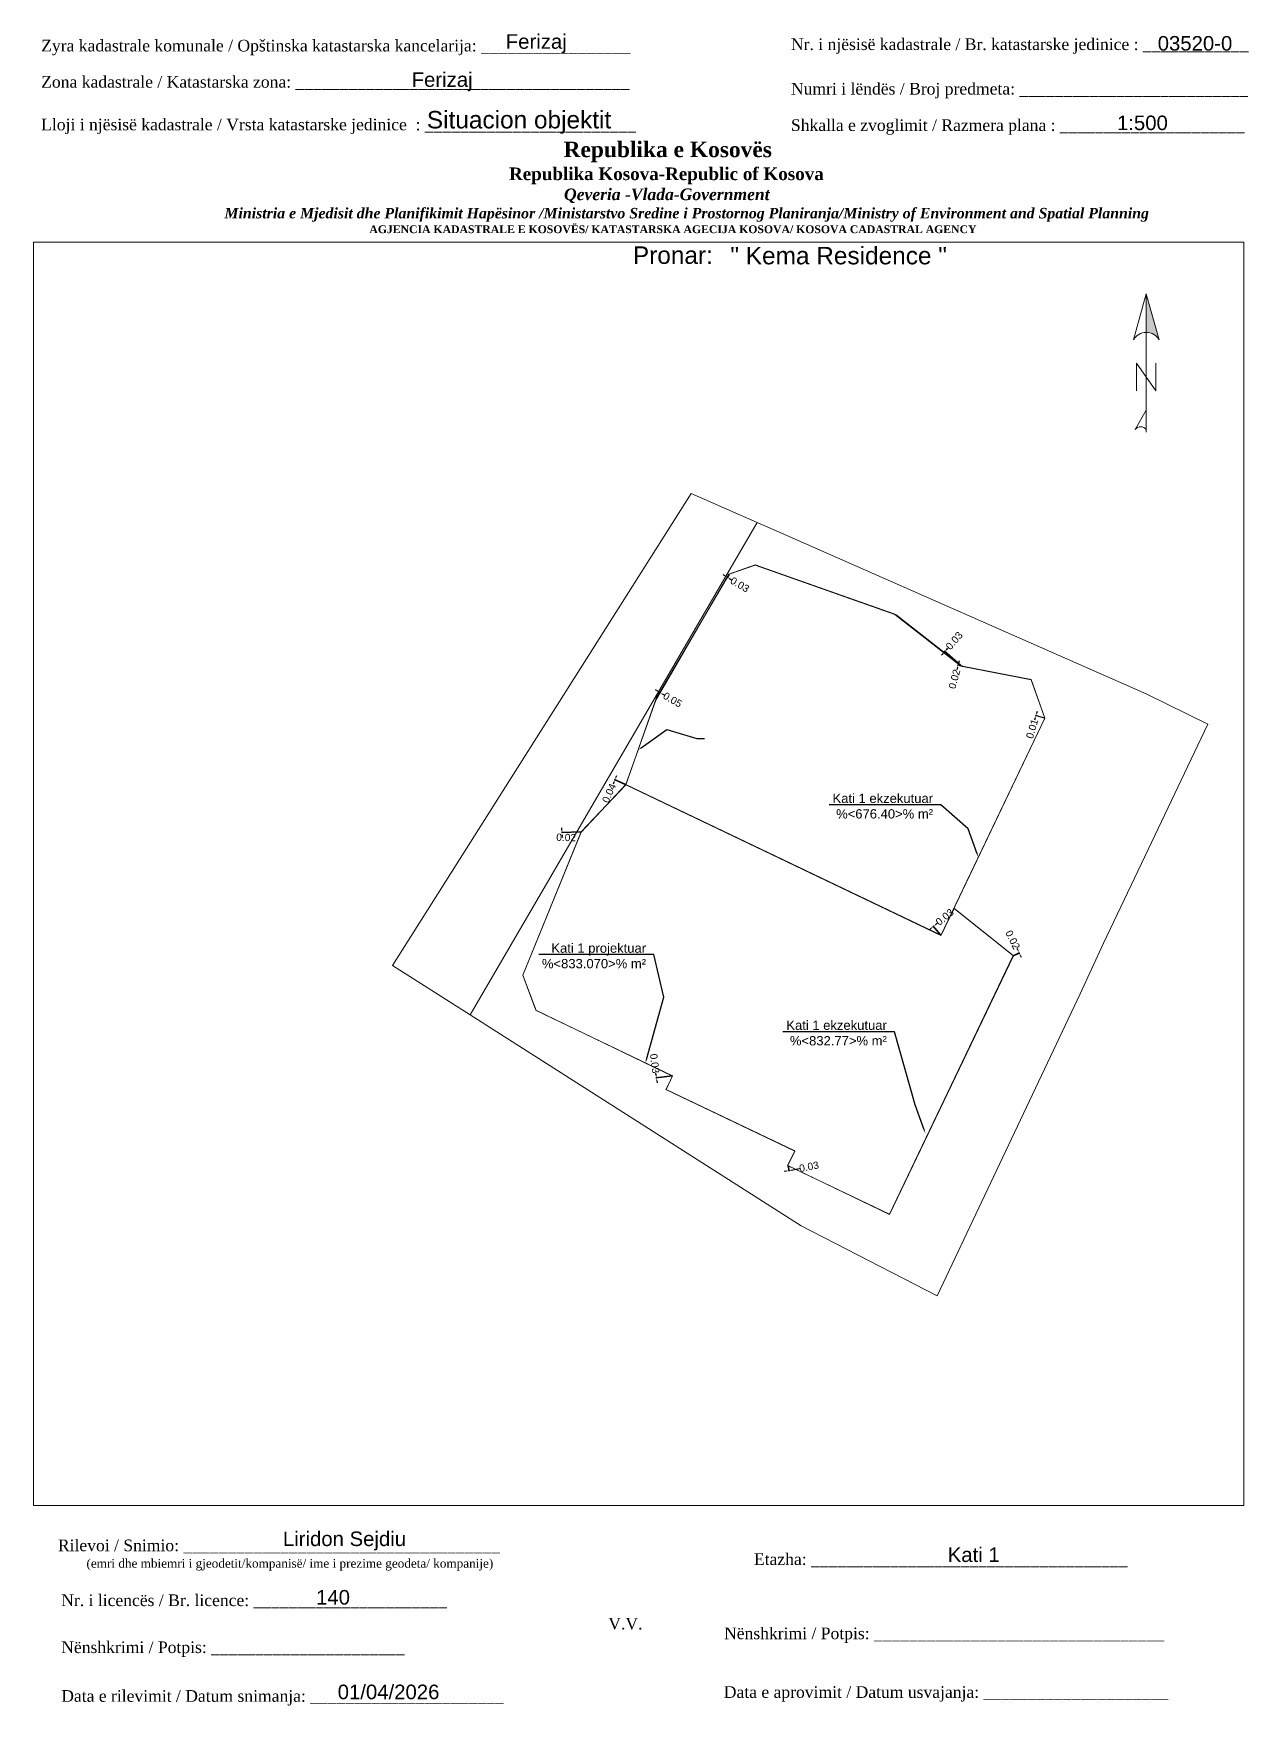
# Paper-space layout 'Layout1' of a CAD drawing. Header units: metres, sheet in millimetres. Extents: x 0 to 209, y 3 to 291.
# The model-space entities are those that its viewports show. They can reach past a viewport. Long polylines and large blocks are cut down to what shows.
import ezdxf
from ezdxf import colors
from ezdxf.entities.mleader import LeaderData, LeaderLine
from ezdxf.math import Vec2, Vec3

# ---------------------------------------------------------------- set-up
doc = ezdxf.new("R2010")
doc.units = ezdxf.units.M
doc.layers.get('0').update_dxf_attribs({"lineweight": 0})
for name, color, linetype, lineweight in [('kati 1 ekzekutim', 1, 'Continuous', 0), ('kati 1 ekzekutim pikat', 1, 'Continuous', 0), ('kati 1 projekt', 250, 'Continuous', 0), ('Korniza e jashtme', 7, 'Continuous', 0), ('korniza txt', 7, 'Continuous', 0), ('parcela', 7, 'Continuous', 0)]:
    doc.layers.add(name, color=color, linetype=linetype, lineweight=lineweight)
doc.styles.get("Standard").update_dxf_attribs({"font": 'arial.ttf'})
doc.dimstyles.get("Standard").update_dxf_attribs({"dimtxt": 0.18, "dimasz": 0.18, "dimexe": 0.18, "dimexo": 0.0625, "dimgap": 0.09, "dimtad": 0, "dimtih": 1, "dimtoh": 1, "dimdec": 4, "dimzin": 0, "dimdsep": 46, "dimtxsty": 'Standard', "dimcen": 0.09, "dimadec": 0, "dimazin": 0, "dimtfac": 1, "dimtdec": 4, "dimtofl": 0, "dimtmove": 0, "dimatfit": 3, "dimfxl": 1, "dimtolj": 1, "dimtzin": 0, "dimarcsym": 0})

# ---------------------------------------------------------------- blocks, each defined once
blk = doc.blocks.new('*U35')
at = {"linetype": 'ByBlock', "lineweight": -2}
blk.add_hatch(color=0, dxfattribs=at).paths.add_polyline_path([(6.371596984390197e-13, 562.3726246389265), (3.406860799950416e-13, 300.7101121033027, -0.2691426359079254), (87.48018605494724, 249.9433887284017)])
at = {"color": 0, "linetype": 'ByBlock', "lineweight": -2}
for points in [[(87.48018605494718, 249.9433887284018, 0.580322535471221), (-87.48018605494667, 249.9433887284019), (6.371738216106301e-13, 562.3726246389267), (87.48018605494724, 249.9433887284017), (6.371738216106301e-13, 562.3726246389267), (3.398104433552013e-13, 299.9320664740858)], [(-3.932245327355855e-13, -356.1693289380162, 0.4999999999999977), (-74.98301661852638, -356.1693289380161), (-2.549374979130716e-13, -224.9490498555958)]]:
    blk.add_lwpolyline(points, format="xyb", dxfattribs=at)
for points in [[(-4.248604371427173e-13, -374.9150830926477), (6.371738216106301e-13, 562.3726246389267)], [(-65.61013954120824, -93.72877077315437), (-65.61013954120803, 93.72877077315451), (65.61013954120799, -93.72877077315451), (65.6101395412082, 93.72877077315437)]]:
    blk.add_lwpolyline(points, dxfattribs=at)
blk = doc.blocks.new('*D43')
at = {"layer": 'kati 1 ekzekutim pikat', "color": 0, "lineweight": -2, "transparency": 16777216}
for p, q in [((7511863.530078083, 4693294.991350214), (7511863.473493135, 4693294.799521792)), ((7511864.326075018, 4693294.965069197), (7511863.543501638, 4693295.19591025)), ((7511864.330013403, 4693294.978420699), (7511863.547440022, 4693295.209261752)), ((7511863.647186366, 4693295.38835856), (7511863.703771316, 4693295.580186983))]:
    blk.add_line(p, q, dxfattribs=at)
at = {"layer": 'kati 1 ekzekutim pikat', "color": 0, "transparency": 16777216}
for points in [[(7511863.49810668, 4693295.000781039), (7511863.562049487, 4693294.981919389), (7511863.586663033, 4693295.183178636)], [(7511863.615214963, 4693295.397789385), (7511863.679157769, 4693295.378927736), (7511863.590601417, 4693295.196530138)]]:
    blk.add_solid(points, dxfattribs=at)
at = {"layer": 'kati 1 ekzekutim pikat', "color": 0, "transparency": 16777216, "insert": (7511863.254535724, 4693294.057235107), "char_height": 0.625, "attachment_point": 5, "rotation": 73.56515948448595}
blk.add_mtext('\\A1;0.01', dxfattribs=at)
blk = doc.blocks.new('*D45')
at = {"layer": 'kati 1 ekzekutim pikat', "color": 0, "lineweight": -2, "transparency": 16777216}
for p, q in [((7511856.848571948, 4693299.325935381), (7511856.796366481, 4693299.132869099)), ((7511857.262916697, 4693299.421078554), (7511856.857337502, 4693299.530747892)), ((7511857.26890943, 4693299.443240882), (7511856.863330235, 4693299.55291022)), ((7511856.958975616, 4693299.734230272), (7511857.011181083, 4693299.927296554))]:
    blk.add_line(p, q, dxfattribs=at)
at = {"layer": 'kati 1 ekzekutim pikat', "color": 0, "transparency": 16777216}
for points in [[(7511856.816394234, 4693299.334636291), (7511856.880749661, 4693299.31723447), (7511856.900777415, 4693299.519001663)], [(7511856.926797902, 4693299.742931182), (7511856.99115333, 4693299.725529361), (7511856.906770148, 4693299.54116399)]]:
    blk.add_solid(points, dxfattribs=at)
at = {"layer": 'kati 1 ekzekutim pikat', "color": 0, "transparency": 16777216, "insert": (7511856.579443594, 4693298.330644785), "char_height": 0.625, "attachment_point": 5, "rotation": 74.86897060007459}
blk.add_mtext('\\A1;0.02', dxfattribs=at)
blk = doc.blocks.new('*D46')
at = {"layer": 'kati 1 ekzekutim pikat', "color": 0, "lineweight": -2, "transparency": 16777216}
for p, q in [((7511855.606395086, 4693300.521621609), (7511855.475484399, 4693300.370418459)), ((7511857.073187256, 4693299.516227399), (7511855.703285065, 4693300.702279661)), ((7511857.090526754, 4693299.536254692), (7511855.720624562, 4693300.722306954)), ((7511855.885555957, 4693300.844055198), (7511856.016466644, 4693300.995258347))]:
    blk.add_line(p, q, dxfattribs=at)
at = {"layer": 'kati 1 ekzekutim pikat', "color": 0, "transparency": 16777216}
for points in [[(7511855.581194562, 4693300.543440057), (7511855.631595612, 4693300.499803161), (7511855.737305773, 4693300.672824757)], [(7511855.860355432, 4693300.865873646), (7511855.910756482, 4693300.82223675), (7511855.754645271, 4693300.69285205)]]:
    blk.add_solid(points, dxfattribs=at)
at = {"layer": 'kati 1 ekzekutim pikat', "color": 0, "transparency": 16777216, "insert": (7511856.56251646, 4693301.625951331), "char_height": 0.625, "attachment_point": 5, "rotation": 49.114202459611775}
blk.add_mtext('\\A1;0.03', dxfattribs=at)
blk = doc.blocks.new('*D48')
at = {"layer": 'kati 1 ekzekutim pikat', "color": 0, "lineweight": -2, "transparency": 16777216}
for p, q in [((7511836.880438056, 4693307.193980929), (7511836.708644536, 4693307.296386918)), ((7511837.19736707, 4693307.33505032), (7511837.029190226, 4693307.052921396)), ((7511837.224999532, 4693307.318578631), (7511837.056822687, 4693307.036449706)), ((7511837.251657555, 4693306.972697258), (7511837.423451074, 4693306.870291268))]:
    blk.add_line(p, q, dxfattribs=at)
at = {"layer": 'kati 1 ekzekutim pikat', "color": 0, "transparency": 16777216}
for points in [[(7511836.89750572, 4693307.222613182), (7511836.863370391, 4693307.165348675), (7511837.052231574, 4693307.091574938)], [(7511837.26872522, 4693307.001329511), (7511837.23458989, 4693306.944065005), (7511837.079864036, 4693307.075103248)]]:
    blk.add_solid(points, dxfattribs=at)
at = {"layer": 'kati 1 ekzekutim pikat', "color": 0, "transparency": 16777216, "insert": (7511838.140029849, 4693306.443139189), "char_height": 0.625, "attachment_point": 5, "rotation": 329.20086147462234}
blk.add_mtext('\\A1;0.03', dxfattribs=at)
blk = doc.blocks.new('*D49')
at = {"layer": 'kati 1 ekzekutim pikat', "color": 0, "lineweight": -2, "transparency": 16777216}
for p, q in [((7511831.084924359, 4693297.298289837), (7511830.911952127, 4693297.398692064)), ((7511830.955843924, 4693296.677513455), (7511831.280487092, 4693297.236806363)), ((7511830.997383568, 4693296.65340165), (7511831.322026735, 4693297.212694557)), ((7511831.472408466, 4693297.073373579), (7511831.645380697, 4693296.972971353))]:
    blk.add_line(p, q, dxfattribs=at)
at = {"layer": 'kati 1 ekzekutim pikat', "color": 0, "transparency": 16777216}
for points in [[(7511831.101658063, 4693297.327118543), (7511831.068190655, 4693297.269461133), (7511831.257896591, 4693297.197887611)], [(7511831.48914217, 4693297.102202285), (7511831.455674762, 4693297.044544875), (7511831.299436234, 4693297.173775805)]]:
    blk.add_solid(points, dxfattribs=at)
at = {"layer": 'kati 1 ekzekutim pikat', "color": 0, "transparency": 16777216, "insert": (7511832.368904015, 4693296.553000174), "char_height": 0.625, "attachment_point": 5, "rotation": 329.8668551030236}
blk.add_mtext('\\A1;0.05', dxfattribs=at)
blk = doc.blocks.new('*D50')
at = {"layer": 'kati 1 ekzekutim pikat', "color": 0, "lineweight": -2, "transparency": 16777216}
for p, q in [((7511827.329401721, 4693289.473130874), (7511827.24889146, 4693289.290051389)), ((7511828.330696914, 4693289.251289864), (7511827.368719098, 4693289.674325168)), ((7511828.345350396, 4693289.284611724), (7511827.383372579, 4693289.707647029)), ((7511827.505075725, 4693289.872611705), (7511827.585585987, 4693290.05569119))]:
    blk.add_line(p, q, dxfattribs=at)
at = {"layer": 'kati 1 ekzekutim pikat', "color": 0, "transparency": 16777216}
for points in [[(7511827.298888474, 4693289.486549251), (7511827.359914969, 4693289.459712497), (7511827.409911983, 4693289.656210359)], [(7511827.474562477, 4693289.886030082), (7511827.535588972, 4693289.859193328), (7511827.424565463, 4693289.68953222)]]:
    blk.add_solid(points, dxfattribs=at)
at = {"layer": 'kati 1 ekzekutim pikat', "color": 0, "transparency": 16777216, "insert": (7511826.913584893, 4693288.527567795), "char_height": 0.625, "attachment_point": 5, "rotation": 66.26222977813508}
blk.add_mtext('\\A1;0.04', dxfattribs=at)
blk = doc.blocks.new('*D51')
at = {"layer": 'kati 1 ekzekutim pikat', "color": 0, "lineweight": -2, "transparency": 16777216}
for p, q in [((7511854.950075274, 4693277.228268566), (7511855.104149868, 4693277.35578727)), ((7511854.619285974, 4693276.954493233), (7511854.46521138, 4693276.826974528)), ((7511855.3990376, 4693276.326037077), (7511854.744668858, 4693277.116678719)), ((7511855.421677716, 4693276.344775002), (7511854.767308974, 4693277.135416645))]:
    blk.add_line(p, q, dxfattribs=at)
at = {"layer": 'kati 1 ekzekutim pikat', "color": 0, "transparency": 16777216}
for points in [[(7511854.598032856, 4693276.980172332), (7511854.640539091, 4693276.928814135), (7511854.773360566, 4693277.082011936)], [(7511854.928822157, 4693277.253947664), (7511854.971328392, 4693277.202589467), (7511854.796000682, 4693277.100749861)]]:
    blk.add_solid(points, dxfattribs=at)
at = {"layer": 'kati 1 ekzekutim pikat', "color": 0, "transparency": 16777216, "insert": (7511855.746820114, 4693277.887688573), "char_height": 0.625, "attachment_point": 5, "rotation": 39.61260750160722}
blk.add_mtext('\\A1;0.03', dxfattribs=at)
blk = doc.blocks.new('*D53')
at = {"layer": 'kati 1 ekzekutim pikat', "color": 0, "lineweight": -2, "transparency": 16777216}
for p, q in [((7511861.646070185, 4693274.582965319), (7511862.174182368, 4693274.845015313)), ((7511861.656996626, 4693274.560945144), (7511862.185108809, 4693274.822995138)), ((7511862.044974216, 4693275.004170123), (7511861.95607635, 4693275.183326952)), ((7511862.233696389, 4693274.623836289), (7511862.322594255, 4693274.44467946))]:
    blk.add_line(p, q, dxfattribs=at)
at = {"layer": 'kati 1 ekzekutim pikat', "color": 0, "transparency": 16777216}
for points in [[(7511862.074833687, 4693275.018986434), (7511862.015114744, 4693274.989353811), (7511862.133872082, 4693274.825013294)], [(7511862.26355586, 4693274.6386526), (7511862.203836917, 4693274.609019978), (7511862.144798523, 4693274.802993119)]]:
    blk.add_solid(points, dxfattribs=at)
at = {"layer": 'kati 1 ekzekutim pikat', "color": 0, "transparency": 16777216, "insert": (7511861.586690104, 4693275.927755045), "char_height": 0.625, "attachment_point": 5, "rotation": 296.3906708506856}
blk.add_mtext('\\A1;0.02', dxfattribs=at)
blk = doc.blocks.new('*D54')
at = {"layer": 'kati 1 ekzekutim pikat', "color": 0, "lineweight": -2, "transparency": 16777216}
for p, q in [((7511824.510384661, 4693285.197450574), (7511822.82079034, 4693285.13800224)), ((7511824.510981478, 4693285.180488342), (7511822.821387156, 4693285.121040008)), ((7511822.858729868, 4693285.339460901), (7511822.851697225, 4693285.539337218)), ((7511822.873391971, 4693284.922746035), (7511822.880424614, 4693284.722869719))]:
    blk.add_line(p, q, dxfattribs=at)
at = {"layer": 'kati 1 ekzekutim pikat', "color": 0, "transparency": 16777216}
for points in [[(7511822.892042588, 4693285.340633009), (7511822.825417149, 4693285.338288794), (7511822.865762511, 4693285.139584584)], [(7511822.90670469, 4693284.923918143), (7511822.840079252, 4693284.921573929), (7511822.866359327, 4693285.122622352)]]:
    blk.add_solid(points, dxfattribs=at)
at = {"layer": 'kati 1 ekzekutim pikat', "color": 0, "transparency": 16777216, "insert": (7511823.222506279, 4693284.722869719), "char_height": 0.625, "attachment_point": 5, "rotation": 359}
blk.add_mtext('\\A1;0.02', dxfattribs=at)
blk = doc.blocks.new('*D57')
at = {"layer": 'kati 1 ekzekutim pikat', "color": 0, "lineweight": -2, "transparency": 16777216}
for p, q in [((7511830.95631481, 4693264.275834045), (7511830.931790844, 4693264.474324788)), ((7511832.354286519, 4693264.247035785), (7511830.936178359, 4693264.071825409)), ((7511832.357492911, 4693264.221084065), (7511830.939384751, 4693264.04587369)), ((7511831.008569135, 4693263.852900839), (7511831.033093102, 4693263.654410097))]:
    blk.add_line(p, q, dxfattribs=at)
at = {"layer": 'kati 1 ekzekutim pikat', "color": 0, "transparency": 16777216}
for points in [[(7511830.9893966, 4693264.279921373), (7511830.923233019, 4693264.271746717), (7511830.980838777, 4693264.077343302)], [(7511831.041650926, 4693263.856988167), (7511830.975487345, 4693263.848813511), (7511830.984045168, 4693264.051391583)]]:
    blk.add_solid(points, dxfattribs=at)
at = {"layer": 'kati 1 ekzekutim pikat', "color": 0, "transparency": 16777216, "insert": (7511830.829497379, 4693265.302262037), "char_height": 0.625, "attachment_point": 5, "rotation": 277.04332489690773}
blk.add_mtext('\\A1;0.03', dxfattribs=at)
blk = doc.blocks.new('*D60')
at = {"layer": 'kati 1 ekzekutim pikat', "color": 0, "lineweight": -2, "transparency": 16777216}
for p, q in [((7511842.14122532, 4693256.055930734), (7511841.94500435, 4693256.017235378)), ((7511842.254309668, 4693256.516205071), (7511842.346152747, 4693256.050476372)), ((7511842.282023075, 4693256.521670235), (7511842.373866154, 4693256.055941538)), ((7511842.561380669, 4693256.138786613), (7511843.267354592, 4693256.278006761))]:
    blk.add_line(p, q, dxfattribs=at)
at = {"layer": 'kati 1 ekzekutim pikat', "color": 0, "transparency": 16777216}
for points in [[(7511842.134776095, 4693256.088634229), (7511842.147674547, 4693256.023227239), (7511842.337446291, 4693256.09462609)], [(7511842.554931443, 4693256.171490108), (7511842.567829895, 4693256.106083117), (7511842.365159698, 4693256.100091256)]]:
    blk.add_solid(points, dxfattribs=at)
at = {"layer": 'kati 1 ekzekutim pikat', "color": 0, "transparency": 16777216, "insert": (7511844.08582425, 4693256.439411402), "char_height": 0.625, "attachment_point": 5, "rotation": 11.155755193128241}
blk.add_mtext('\\A1;0.03', dxfattribs=at)

msp = doc.modelspace()

# ---------------------------------------------------------------- linework, layer by layer
at = {"layer": 'kati 1 ekzekutim', "flags": 128}
for points, elevation in [([(7511864.345, 4693294.974), (7511863.164, 4693298.268), (7511857.278, 4693299.417), (7511857.085, 4693299.506), (7511851.45, 4693303.886), (7511839.448, 4693308.124), (7511837.233, 4693307.332), (7511830.948, 4693296.664), (7511828.345, 4693289.245), (7511855.409, 4693276.314), (7511864.345, 4693294.974)], 630.709), ([(7511828.345, 4693289.245), (7511855.409, 4693276.314), (7511856.555270757, 4693278.610467099), (7511861.643, 4693274.554), (7511850.991, 4693252.321), (7511842.279, 4693256.537), (7511842.859, 4693257.778), (7511831.782, 4693263.078), (7511832.373, 4693264.223), (7511820.608, 4693269.882), (7511819.489, 4693272.904), (7511824.526, 4693285.198), (7511828.345, 4693289.245)], 630.714)]:
    msp.add_lwpolyline(points, dxfattribs=dict(at, elevation=elevation))
at = {"layer": 'kati 1 projekt', "flags": 128}
for points in [[(7511855.431640116, 4693276.332737925), (7511864.341061615, 4693294.960648498), (7511863.166427627, 4693298.293528821), (7511857.283992733, 4693299.439162328), (7511857.102339498, 4693299.526027293), (7511851.571692573, 4693303.83920399), (7511851.391265213, 4693303.925482753), (7511839.471672012, 4693308.147179855), (7511837.205367539, 4693307.34847169), (7511830.926161733, 4693296.530701188), (7511828.35965348, 4693289.27832186)], [(7511855.431640116, 4693276.332737925), (7511856.541748893, 4693278.650616441), (7511861.632073559, 4693274.576020175), (7511851.007477903, 4693252.357900109), (7511842.251286594, 4693256.531534834), (7511842.855204662, 4693257.794456767), (7511831.803081549, 4693263.077247592), (7511832.369793608, 4693264.248951719), (7511820.638881248, 4693269.859093728), (7511819.503473496, 4693272.897656384), (7511824.526596815, 4693285.181037768), (7511828.35965348, 4693289.27832186)]]:
    msp.add_lwpolyline(points, close=True, dxfattribs=at)
at = {"layer": 'parcela', "flags": 128}
for points in [[(7511839.639999999, 4693311.774), (7511814.966000001, 4693269.472999998), (7511808.303999998, 4693273.712), (7511819.587999998, 4693291.563), (7511833.949, 4693314.281), (7511839.639999999, 4693311.774)], [(7511814.966000001, 4693269.472999998), (7511839.639999999, 4693311.774), (7511841.452000002, 4693310.975), (7511873.052000003, 4693297.055), (7511878.341, 4693294.453), (7511872.938999997, 4693283.093), (7511869.393999999, 4693275.64), (7511867.393999998, 4693271.280000001), (7511855.089, 4693245.348), (7511843.413, 4693251.371999999), (7511814.966000001, 4693269.472999998)]]:
    msp.add_lwpolyline(points, dxfattribs=at)

# ---------------------------------------------------------------- dimensions: what is measured, and where the dimension line sits
at = {"layer": 'kati 1 ekzekutim pikat', "color": 5}
for base, p1, p2, angle, picture, middle in [((7511837.052231574, 4693307.091574938), (7511837.233, 4693307.332, 630.716), (7511837.205367539, 4693307.34847169), 149.2008614746223, '*D48', (7511838.140029849, 4693306.443139189)), ((7511855.754645271, 4693300.69285205), (7511857.085, 4693299.506, 630.739), (7511857.102339498, 4693299.526027293), 49.114202459611775, '*D46', (7511856.56251646, 4693301.625951331)), ((7511856.906770148, 4693299.54116399), (7511857.278, 4693299.417, 630.739), (7511857.283992733, 4693299.439162328), 74.86897060007459, '*D45', (7511856.579443594, 4693298.330644785)), ((7511831.299436234, 4693297.173775805), (7511830.948, 4693296.664, 630.702), (7511830.989539643, 4693296.639888195), 329.86685510302357, '*D49', (7511832.368904015, 4693296.553000174)), ((7511863.590601417, 4693295.196530138), (7511864.341061615, 4693294.960648498), (7511864.345, 4693294.974, 630.709), 73.56516056902827, '*D43', (7511863.254535724, 4693294.057235107)), ((7511827.424565463, 4693289.68953222), (7511828.345, 4693289.245, 630.714), (7511828.35965348, 4693289.27832186), 66.26222977813508, '*D50', (7511826.913584893, 4693288.527567795)), ((7511854.796000682, 4693277.100749861), (7511855.409, 4693276.314, 630.694), (7511855.431640116, 4693276.332737925), 39.61260750160722, '*D51', (7511855.746820114, 4693277.887688573)), ((7511862.133872082, 4693274.825013294), (7511861.643, 4693274.554, 630.989), (7511861.632073559, 4693274.576020175), 116.39067085068562, '*D53', (7511861.586690104, 4693275.927755045)), ((7511830.980838777, 4693264.077343302), (7511832.373, 4693264.223, 630.777), (7511832.369793608, 4693264.248951719), 97.04332489690769, '*D57', (7511830.829497379, 4693265.302262037)), ((7511842.365159698, 4693256.100091256), (7511842.251286594, 4693256.531534834), (7511842.279, 4693256.537, 630.787), 11.155755193128249, '*D60', (7511844.08582425, 4693256.439411402))]:
    dim = msp.add_linear_dim(base=base, p1=p1, p2=p2, angle=angle, dimstyle='Standard', override={"dimscale": 0.25, "dimtxt": 2.5, "dimasz": 0.8, "dimtih": 0, "dimtoh": 0, "dimdec": 2, "dimcen": 0, "dimtdec": 2}, dxfattribs=at)
    dim.commit()
    dim.dimension.update_dxf_attribs({"geometry": picture, "text_midpoint": middle, "dimtype": 161})
dim = msp.add_linear_dim(base=(7511822.865762511, 4693285.139584584), p1=(7511824.526596815, 4693285.181037768), p2=(7511824.526, 4693285.198, 630.787), angle=92.01511931348955, dimstyle='Standard', override={"dimscale": 0.25, "dimtxt": 2.5, "dimasz": 0.8, "dimtih": 0, "dimtoh": 0, "dimdec": 2, "dimcen": 0, "dimtdec": 2}, dxfattribs=at)
dim.commit()
dim.dimension.update_dxf_attribs({"geometry": '*D54', "text_midpoint": (7511823.222506279, 4693284.722869719), "dimtype": 161, "text_rotation": 359})

# ---------------------------------------------------------------- leaders
at = {"layer": 'kati 1 ekzekutim pikat'}
ml = msp.add_multileader_mtext('Standard', dxfattribs=at)
ml.set_content('Kati 1 ekzekutuar\\P %<676.40>% m²', color=256)
ml.set_leader_properties()
ml.build(insert=Vec2(0, 0))
ml.multileader.update_dxf_attribs({"text_left_attachment_type": 6, "text_right_attachment_type": 6, "dogleg_length": 0.36, "arrow_head_size": 0.3})
ctx = ml.context
ctx.base_point, ctx.char_height, ctx.arrow_head_size, ctx.landing_gap_size, ctx.plane_origin = Vec3(7511845.873406599, 4693287.525249572), 0.8, 0.3, 0.3, Vec3(7511858.203130002, 4693282.881671192)
ctx.left_attachment, ctx.right_attachment, ctx.text_align_type = 6, 6, 2
notes = []
notes.append((ctx, [(0, (1, 1, 0), (7511855.4020287, 4693287.525249572), (-1, 0), 0.36, [(0, [(7511858.629986496, 4693283.04000806), (7511857.752340996, 4693285.478797152)], 0, [])])]))
ctx.mtext.insert, ctx.mtext.alignment, ctx.mtext.flow_direction = Vec3(7511854.7420287, 4693288.485249572), 3, 5
ml = msp.add_multileader_mtext('Standard', dxfattribs=at)
ml.set_content('Kati 1 ekzekutuar\\P %<832.77>% m²', color=256)
ml.set_leader_properties()
ml.build(insert=Vec2(0, 0))
ml.multileader.update_dxf_attribs({"text_left_attachment_type": 6, "text_right_attachment_type": 6, "dogleg_length": 0.36, "arrow_head_size": 0.3})
ctx = ml.context
ctx.base_point, ctx.char_height, ctx.arrow_head_size, ctx.landing_gap_size, ctx.plane_origin = Vec3(7511841.902928013, 4693268.035149037), 0.8, 0.3, 0.3, Vec3(7511853.657418622, 4693259.164295103)
ctx.left_attachment, ctx.right_attachment, ctx.text_align_type = 6, 6, 2
notes.append((ctx, [(0, (1, 1, 0), (7511851.431550114, 4693268.035149037), (-1, 0), 0.36, [(0, [(7511854.084275115, 4693259.322631971), (7511853.206629615, 4693261.761421063)], 0, [])])]))
ctx.mtext.insert, ctx.mtext.alignment, ctx.mtext.flow_direction = Vec3(7511850.771550114, 4693268.995149037), 3, 5
at = {"layer": 'kati 1 projekt'}
ml = msp.add_multileader_mtext('Standard', dxfattribs=at)
ml.set_content('', color=256)
ml.set_leader_properties()
ml.build(insert=Vec2(0, 0))
ml.multileader.update_dxf_attribs({"text_left_attachment_type": 6, "text_right_attachment_type": 6, "dogleg_length": 0.36, "arrow_head_size": 0.3})
ctx = ml.context
ctx.base_point, ctx.char_height, ctx.arrow_head_size, ctx.landing_gap_size, ctx.plane_origin = Vec3(7511834.796812719, 4693293.23825623), 0.8, 0.3, 0.3, Vec3(7511841.932669315, 4693286.662661743)
ctx.left_attachment, ctx.right_attachment = 6, 6
notes.append((ctx, [(1, (1, 1, 0), (7511834.436812718, 4693293.23825623), (1, 0), 0.36, [(0, [(7511829.408785415, 4693292.24293448), (7511831.881876994, 4693294.002325458)], 0, [])])]))
ctx.mtext.insert, ctx.mtext.flow_direction = Vec3(7511835.096812719, 4693294.19825623), 5
ml = msp.add_multileader_mtext('Standard', dxfattribs=at)
ml.set_content('Kati 1 projektuar\\P %<833.070>% m²', color=256)
ml.set_leader_properties()
ml.build(insert=Vec2(0, 0))
ml.multileader.update_dxf_attribs({"text_left_attachment_type": 6, "text_right_attachment_type": 6, "dogleg_length": 0.36, "arrow_head_size": 0.3})
ctx = ml.context
ctx.base_point, ctx.char_height, ctx.arrow_head_size, ctx.landing_gap_size, ctx.plane_origin = Vec3(7511821.716630829, 4693274.660099505, 657.309), 0.8, 0.3, 0.3, Vec3(7511831.724361225, 4693275.519253007, 657.309)
ctx.left_attachment, ctx.right_attachment, ctx.text_align_type = 6, 6, 2
notes.append((ctx, [(0, (1, 1, 0), (7511830.74811787, 4693274.660099505, 657.309), (-1, 0), 0.36, [(0, [(7511830.03952218, 4693265.363370891, 657.309), (7511831.625407664, 4693270.991501418, 657.309)], 0, [])])]))
ctx.mtext.insert, ctx.mtext.alignment, ctx.mtext.flow_direction = Vec3(7511830.088117869, 4693275.620099504, 657.309), 3, 5
for ctx, leaders in notes:
    for number, flags, end, landing, length, lines in leaders:
        leader = LeaderData()
        leader.index, (leader.has_last_leader_line, leader.has_dogleg_vector, leader.attachment_direction) = number, flags
        leader.last_leader_point, leader.dogleg_vector, leader.dogleg_length = Vec3(end), Vec3(landing), length
        for number, points, colour, breaks in lines:
            line = LeaderLine()
            line.index, line.vertices, line.color, line.breaks = number, Vec3.list(points), colors.encode_raw_color(colour), breaks
            leader.lines.append(line)
        ctx.leaders.append(leader)

psp = doc.layouts.get("Layout1")

# ---------------------------------------------------------------- block references
at = {"xscale": 0.0254, "yscale": 0.0254, "zscale": 0.0254}
psp.add_blockref('*U35', (191.2104732352757, 231.5856342220479), dxfattribs=at)

# ---------------------------------------------------------------- texts
for s, insert, char_height, width, attachment_point in [('Ferizaj', (86.39174761792978, 288.8354735870184), 2.5, 9.973472348059943, 5), ('03520-0', (193.1740408653868, 290.1487421128255), 2.5, 12.81718963165076, 1), ('{\\fTimes New Roman|b0|i0|c0|p18;Zyra kadastrale komunale / Opštinska katastarska kancelarija: _________________}', (1.329967921648631, 289.5028179850435), 2, 100.6873395261896, 1), ('{\\fTimes New Roman|b0|i0|c0|p18;Nr. i njësisë kadastrale / Br. katastarske jedinice : ____________}', (130.1573260375442, 289.7466491221834), 2, 79.94836673526106, 1), ('{\\fTimes New Roman|b0|i0|c0|p18;Zona kadastrale / Katastarska zona: ______________________________________}', (1.329967921648631, 283.2777574743742), 2, 100.6873395261896, 1), ('Ferizaj', (64.9841860740385, 283.9211616427751), 2.5, 10.47919508867668, 1), ('{\\fTimes New Roman|b0|i0|c0|p18;Numri i lëndës / Broj predmeta: __________________________}', (130.1573260375442, 282.0911488100967), 2, 79.94836673526106, 1), ('{\\fTimes New Roman|b0|i0|c0|p18;Lloji i njësisë kadastrale / Vrsta katastarske jedinice  : ________________________}', (1.329967921648631, 275.9513750275999), 2, 100.6873395261896, 1), ('Situacion objektit', (83.43925144176364, 275.323907237528), 3, 39.10590705560109, 5), ('{\\fTimes New Roman|b0|i0|c0|p18;Shkalla e zvoglimit / Razmera plana : _____________________}', (130.1573260375442, 275.8443402240098), 2, 79.94836673526106, 1), ('1:500', (186.1781610024692, 276.4828637617464), 2.5, 8.739768076398349, 1), ('\\pi77.297;{\\fBook Antiqua|b1|i0|c0|p18;\\H1.333x;Republika e Kosovës\\fTimes New Roman|b1|i0|c0|p18;\\P\\pi67.927;\\fBook Antiqua|b1|i0|c0|p18;\\H0.8125x;Republika Kosova-Republic of Kosova\\fTimes New Roman|b1|i0|c0|p18;\\P\\pi77.378;\\fBook Antiqua|b1|i1|c0|p18;\\H0.9233x;Qeveria -Vlada-Government \\P\\pi13.032,l6,t23.033;\\fTimes New Roman|b1|i1|c0|p18;\\H0.9x;Ministria e Mjedisit dhe Planifikimit Hapësinor /Ministarstvo Sredine i Prostornog Planiranja/Ministry of Environment and Spatial Planning\\P\\pi43.931,l0,tz;\\fBook Antiqua|b1|i0|c0|p18;\\H0.7406x;AGJENCIA KADASTRALE E KOSOVËS/ KATASTARSKA AGECIJA KOSOVA/ KOSOVA CADASTRAL AGENCY}', (13.78424977396799, 272.0079040443859), 2, 191.82371987901, 1), ('Pronar:  ', (103, 254), 3, 16.07230559345156, 1)]:
    psp.add_mtext(s, dxfattribs=dict(insert=insert, char_height=char_height, width=width, attachment_point=attachment_point))
at = {"color": 1, "insert": (119.7438411209962, 253.9230672172032), "char_height": 3, "width": 97.92769440654844, "attachment_point": 1}
psp.add_mtext('" Kema Residence "', dxfattribs=at)
at = {"layer": 'korniza txt'}
for s, p in [('Liridon Sejdiu', (42.86469249356051, 30.70390057282651)), ('Kati 1', (157.0969235058151, 27.96328396813038)), ('01/04/2026', (52.27592850520617, 4.396076714302936))]:
    psp.add_text(s, height=2.5, dxfattribs=at).set_placement(p)
for s, insert, char_height, width, attachment_point in [('{\\fTimes New Roman|b0|i0|c0|p18;Rilevoi / Snimio: ____________________________________\\P     \\H0.75x;(emri dhe mbiemri i gjeodetit/kompanisë/ ime i prezime geodeta/ kompanije)}', (42.17377507135325, 29.15860626736797), 2, 74.7958215483859, 5), ('{\\fTimes New Roman|b0|i0|c0|p18;Etazha: ____________________________________\\P     }', (155.8898361273833, 26.59219252672521), 2, 74.7958215483859, 5), ('140', (48.5652213178815, 23.15408723169902), 2.5, 5.827080491132335, 1), ('{\\fTimes New Roman|b0|i0|c0|p18;Nr. i licencës / Br. licence: ______________________\\P                                }', (4.775864297160297, 22.39397441271581), 2, 83.34402442406417, 1), ('{\\fTimes New Roman|b0|i0|c0|p18;V.V.                                 }', (101.7135340662081, 17.34989726081042), 2, 5.70755248322007, 5), ('{\\fTimes New Roman|b0|i0|c0|p18;Nënshkrimi / Potpis: ______________________\\P                                 }', (4.775864297160297, 14.32299382462634), 2, 83.34402442406417, 1), ('{\\fTimes New Roman|b0|i0|c0|p18; Nënshkrimi / Potpis: _________________________________}', (117.9123355070715, 16.70639867596731), 2, 83.34402442406417, 1), ('{\\fTimes New Roman|b0|i0|c0|p18;Data e rilevimit / Datum snimanja: ______________________\\P                                 }', (4.775864297160297, 5.951444335737278), 2, 83.34402442406417, 1), ('{\\fTimes New Roman|b0|i0|c0|p18; Data e aprovimit / Datum usvajanja: _____________________}', (117.8622164535068, 6.626660492972078), 2, 83.34402442406417, 1)]:
    psp.add_mtext(s, dxfattribs=dict(at, insert=insert, char_height=char_height, width=width, attachment_point=attachment_point))

# ---------------------------------------------------------------- viewports
at = {"layer": 'Korniza e jashtme', "view_target_point": (7499131.095200764, 4689980.515893505), "view_twist_angle": 360}
psp.add_viewport(center=(104, 146.1852257179294), size=(208, 217.0606029545164), view_center_point=(12698.36122538899, 3301.07418888093), view_height=108.5303015211721, dxfattribs=at)

doc.saveas('drawing.dxf')
